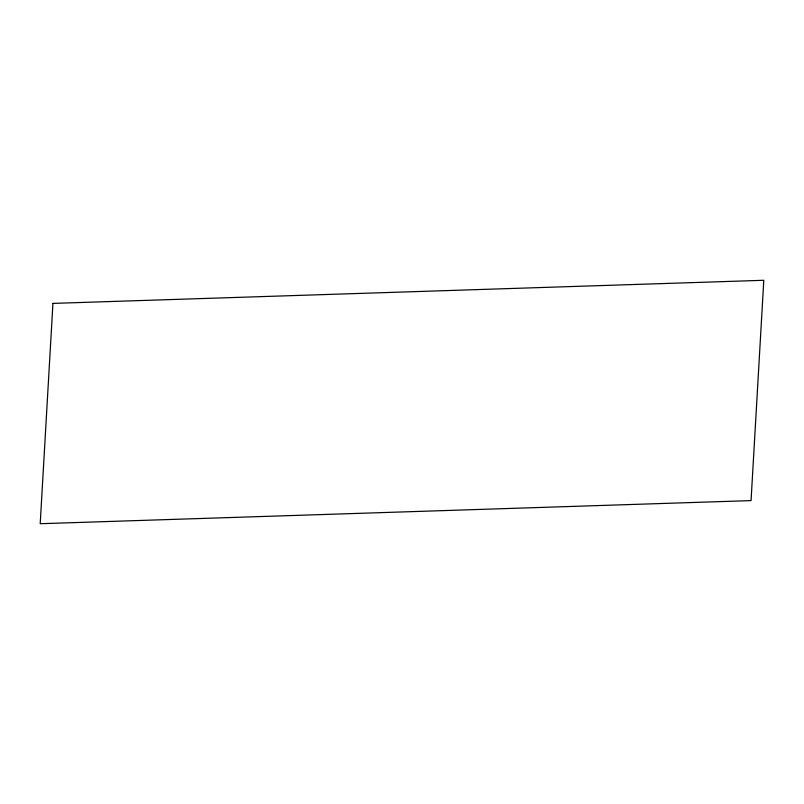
<?xml version="1.0" encoding="UTF-8"?>
<svg xmlns="http://www.w3.org/2000/svg" width="804" height="804" viewBox="0 0 804 804"><rect width="100%" height="100%" fill="white"/><g stroke="black" fill="none" stroke-linecap="round" stroke-linejoin="round"><path stroke-width="1.21" d="M52.943 303.399L40.2 523.716L751.057 500.601L763.8 280.284L52.943 303.399"/></g></svg>
